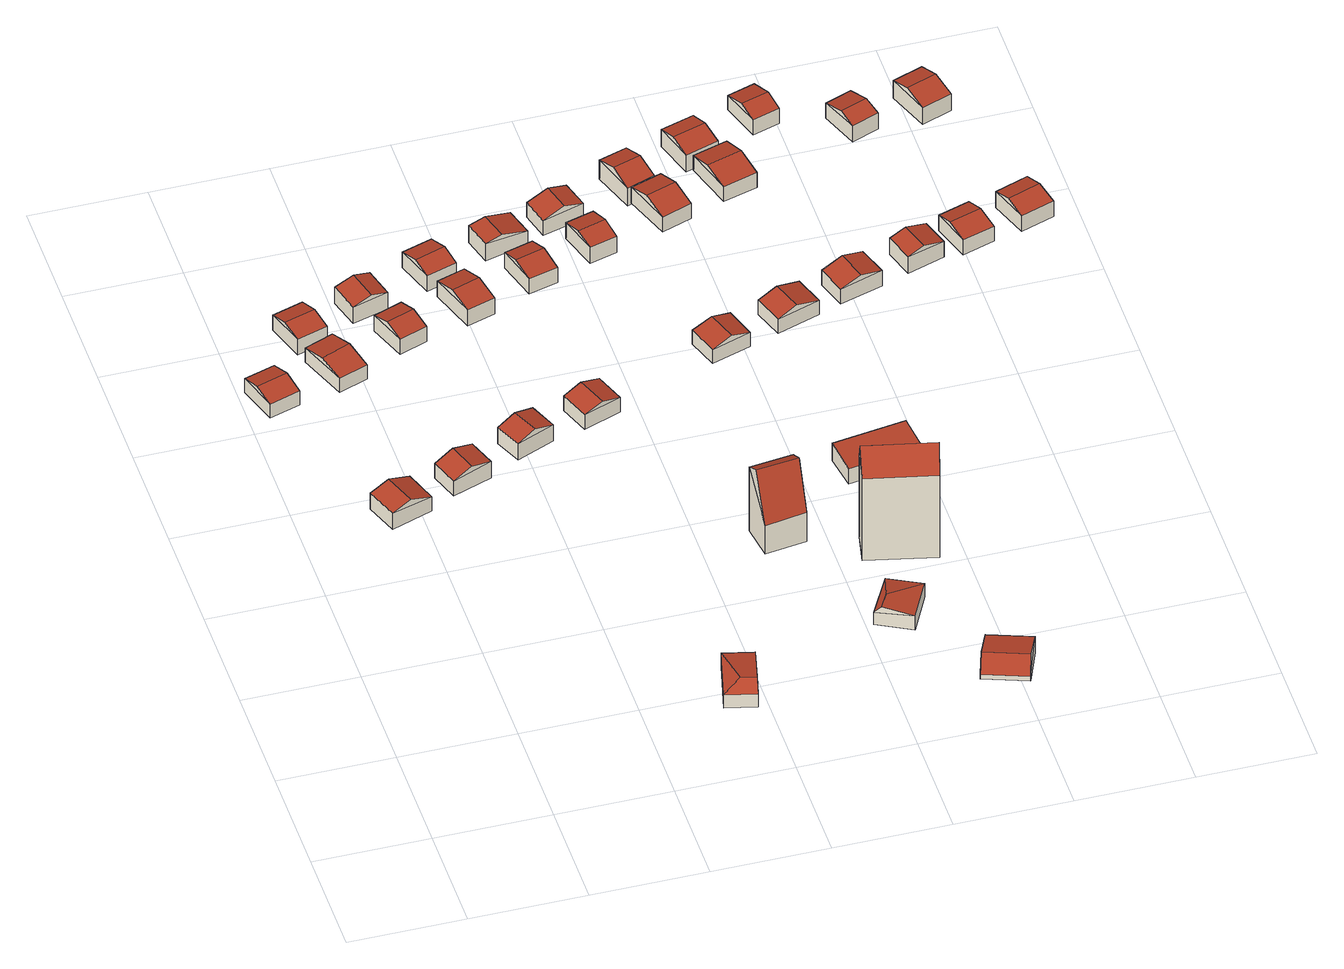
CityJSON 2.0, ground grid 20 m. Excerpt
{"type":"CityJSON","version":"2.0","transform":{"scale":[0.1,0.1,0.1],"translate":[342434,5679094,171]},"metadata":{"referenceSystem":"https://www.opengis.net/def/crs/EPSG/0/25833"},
"CityObjects":{
"building1":{"type":"Building","attributes":{"Dachtyp_tdc":"tdcGableRoof","Gemeindeschluessel":14729160,"Dachneigung":16.23,"QualitaetDacherkennung":89,"Geometrietyp2DReferenz":"3000","function":"31001_9998","roofType":"3100","measuredHeight":4.05},"geometry":[{"type":"MultiSurface","lod":"2","boundaries":[[[0,1,2,3]],[[1,4,5,2]],[[4,6,7,5]],[[6,0,3,7]],[[4,1,8]],[[0,6,9]],[[1,0,9,8]],[[6,4,8,9]],[[3,2,5,7]]],"semantics":{"surfaces":[{"type":"WallSurface"},{"type":"RoofSurface"},{"type":"GroundSurface"}],"values":[0,0,0,0,0,0,1,1,2]}}]},
"building2":{"type":"Building","attributes":{"Dachtyp_tdc":"tdcGableRoof","Gemeindeschluessel":14729160,"Dachneigung":20.51,"QualitaetDacherkennung":85,"Geometrietyp2DReferenz":"3000","function":"31001_9998","roofType":"3100","measuredHeight":4.46},"geometry":[{"type":"MultiSurface","lod":"2","boundaries":[[[10,11,12,13]],[[11,14,15,12]],[[14,16,17,15]],[[16,10,13,17]],[[14,11,18]],[[10,16,19]],[[11,10,19,18]],[[16,14,18,19]],[[13,12,15,17]]],"semantics":{"surfaces":[{"type":"WallSurface"},{"type":"RoofSurface"},{"type":"GroundSurface"}],"values":[0,0,0,0,0,0,1,1,2]}}]},
"building3":{"type":"Building","attributes":{"Dachtyp_tdc":"tdcGableRoof","Gemeindeschluessel":14729160,"Dachneigung":15.82,"QualitaetDacherkennung":88,"Geometrietyp2DReferenz":"3000","function":"31001_9998","roofType":"3100","measuredHeight":4.19},"geometry":[{"type":"MultiSurface","lod":"2","boundaries":[[[20,21,22,23]],[[21,24,25,22]],[[24,26,27,25]],[[26,20,23,27]],[[24,21,28]],[[20,26,29]],[[21,20,29,28]],[[26,24,28,29]],[[23,22,25,27]]],"semantics":{"surfaces":[{"type":"WallSurface"},{"type":"RoofSurface"},{"type":"GroundSurface"}],"values":[0,0,0,0,0,0,1,1,2]}}]},
"building4":{"type":"Building","attributes":{"Dachtyp_tdc":"tdcGableRoof","Gemeindeschluessel":14729160,"Dachneigung":14.04,"QualitaetDacherkennung":81,"Geometrietyp2DReferenz":"3000","function":"31001_9998","roofType":"3100","measuredHeight":4.12},"geometry":[{"type":"MultiSurface","lod":"2","boundaries":[[[30,31,32,33]],[[31,34,35,32]],[[34,36,37,35]],[[36,30,33,37]],[[34,31,38]],[[30,36,39]],[[31,30,39,38]],[[36,34,38,39]],[[33,32,35,37]]],"semantics":{"surfaces":[{"type":"WallSurface"},{"type":"RoofSurface"},{"type":"GroundSurface"}],"values":[0,0,0,0,0,0,1,1,2]}}]},
"building5":{"type":"Building","attributes":{"Dachtyp_tdc":"tdcGableRoof","Gemeindeschluessel":14729160,"Dachneigung":15.92,"QualitaetDacherkennung":84,"Geometrietyp2DReferenz":"3000","function":"31001_9998","roofType":"3100","measuredHeight":4.56},"geometry":[{"type":"MultiSurface","lod":"2","boundaries":[[[40,41,42,43]],[[41,44,45,42]],[[44,46,47,45]],[[46,40,43,47]],[[44,41,48]],[[40,46,49]],[[41,40,49,48]],[[46,44,48,49]],[[43,42,45,47]]],"semantics":{"surfaces":[{"type":"WallSurface"},{"type":"RoofSurface"},{"type":"GroundSurface"}],"values":[0,0,0,0,0,0,1,1,2]}}]},
"building6":{"type":"Building","attributes":{"Dachtyp_tdc":"tdcHipAndGableRoof","Gemeindeschluessel":14729160,"Dachneigung":10.28,"QualitaetDacherkennung":28,"Geometrietyp2DReferenz":"3000","function":"31001_9998","roofType":"5000","measuredHeight":4.26},"geometry":[{"type":"MultiSurface","lod":"2","boundaries":[[[50,51,52,53]],[[51,54,55,52]],[[54,56,57,55]],[[56,50,53,57]],[[54,51,58]],[[50,56,59]],[[51,50,59,58]],[[56,54,58,59]],[[53,52,55,57]]],"semantics":{"surfaces":[{"type":"WallSurface"},{"type":"RoofSurface"},{"type":"GroundSurface"}],"values":[0,0,0,0,1,0,1,1,2]}}]},
"building7":{"type":"Building","attributes":{"Dachtyp_tdc":"tdcGableRoof","Gemeindeschluessel":14729160,"Dachneigung":16.95,"QualitaetDacherkennung":79,"Geometrietyp2DReferenz":"3000","function":"31001_9998","roofType":"3100","measuredHeight":4.41},"geometry":[{"type":"MultiSurface","lod":"2","boundaries":[[[60,61,62,63]],[[61,64,65,62]],[[64,66,67,65]],[[66,60,63,67]],[[64,61,68]],[[60,66,69]],[[61,60,69,68]],[[66,64,68,69]],[[63,62,65,67]]],"semantics":{"surfaces":[{"type":"WallSurface"},{"type":"RoofSurface"},{"type":"GroundSurface"}],"values":[0,0,0,0,0,0,1,1,2]}}]},
"building8":{"type":"Building","attributes":{"Dachtyp_tdc":"tdcGableRoof","Gemeindeschluessel":14729160,"Dachneigung":16.45,"QualitaetDacherkennung":92,"Geometrietyp2DReferenz":"3000","function":"31001_9998","roofType":"3100","measuredHeight":4.28},"geometry":[{"type":"MultiSurface","lod":"2","boundaries":[[[70,71,72,73]],[[71,74,75,72]],[[74,76,77,75]],[[76,70,73,77]],[[74,71,78]],[[70,76,79]],[[71,70,79,78]],[[76,74,78,79]],[[73,72,75,77]]],"semantics":{"surfaces":[{"type":"WallSurface"},{"type":"RoofSurface"},{"type":"GroundSurface"}],"values":[0,0,0,0,0,0,1,1,2]}}]},
"building9":{"type":"Building","attributes":{"Dachtyp_tdc":"tdcGableRoof","Gemeindeschluessel":14729160,"Dachneigung":16.2,"QualitaetDacherkennung":84,"Geometrietyp2DReferenz":"3000","function":"31001_9998","roofType":"3100","measuredHeight":4.43},"geometry":[{"type":"MultiSurface","lod":"2","boundaries":[[[80,81,82,83]],[[81,84,85,82]],[[84,86,87,85]],[[86,80,83,87]],[[84,81,88]],[[80,86,89]],[[81,80,89,88]],[[86,84,88,89]],[[83,82,85,87]]],"semantics":{"surfaces":[{"type":"WallSurface"},{"type":"RoofSurface"},{"type":"GroundSurface"}],"values":[0,0,0,0,0,0,1,1,2]}}]},
"building10":{"type":"Building","attributes":{"Dachtyp_tdc":"tdcGableRoof","Gemeindeschluessel":14729160,"Dachneigung":16.16,"QualitaetDacherkennung":78,"Geometrietyp2DReferenz":"3000","function":"31001_9998","roofType":"3100","measuredHeight":4.31},"geometry":[{"type":"MultiSurface","lod":"2","boundaries":[[[90,91,92,93]],[[91,94,95,92]],[[94,96,97,95]],[[96,90,93,97]],[[94,91,98]],[[90,96,99]],[[91,90,99,98]],[[96,94,98,99]],[[93,92,95,97]]],"semantics":{"surfaces":[{"type":"WallSurface"},{"type":"RoofSurface"},{"type":"GroundSurface"}],"values":[0,0,0,0,0,0,1,1,2]}}]},
"building11":{"type":"Building","attributes":{"Dachtyp_tdc":"tdcGableRoof","Gemeindeschluessel":14729160,"Dachneigung":16.1,"QualitaetDacherkennung":74,"Geometrietyp2DReferenz":"3000","function":"31001_9998","roofType":"3100","measuredHeight":4.63},"geometry":[{"type":"MultiSurface","lod":"2","boundaries":[[[100,101,102,103]],[[101,104,105,102]],[[104,106,107,105]],[[106,100,103,107]],[[104,101,108]],[[100,106,109]],[[101,100,109,108]],[[106,104,108,109]],[[103,102,105,107]]],"semantics":{"surfaces":[{"type":"WallSurface"},{"type":"RoofSurface"},{"type":"GroundSurface"}],"values":[0,0,0,0,0,0,1,1,2]}}]},
"building12":{"type":"Building","attributes":{"Dachtyp_tdc":"tdcGableRoof","Gemeindeschluessel":14729160,"Dachneigung":16.13,"QualitaetDacherkennung":91,"Geometrietyp2DReferenz":"3000","function":"31001_9998","roofType":"3100","measuredHeight":4.2},"geometry":[{"type":"MultiSurface","lod":"2","boundaries":[[[110,111,112,113]],[[111,114,115,112]],[[114,116,117,115]],[[116,110,113,117]],[[114,111,118]],[[110,116,119]],[[111,110,119,118]],[[116,114,118,119]],[[113,112,115,117]]],"semantics":{"surfaces":[{"type":"WallSurface"},{"type":"RoofSurface"},{"type":"GroundSurface"}],"values":[0,0,0,0,0,0,1,1,2]}}]},
"building13":{"type":"Building","attributes":{"Dachtyp_tdc":"tdcGableRoof","Gemeindeschluessel":14729160,"Dachneigung":69.4,"QualitaetDacherkennung":6,"Geometrietyp2DReferenz":"3000","function":"31001_9998","roofType":"3100","measuredHeight":15.02},"geometry":[{"type":"MultiSurface","lod":"2","boundaries":[[[120,121,122,123]],[[121,124,125,122]],[[124,126,127,125]],[[126,120,123,127]],[[124,121,128]],[[120,126,129]],[[121,120,129,128]],[[126,124,128,129]],[[123,122,125,127]]],"semantics":{"surfaces":[{"type":"WallSurface"},{"type":"RoofSurface"},{"type":"GroundSurface"}],"values":[0,0,0,0,0,0,1,1,2]}}]},
"building14":{"type":"Building","attributes":{"Dachtyp_tdc":"tdcGableRoof","Gemeindeschluessel":14729160,"Dachneigung":16.46,"QualitaetDacherkennung":86,"Geometrietyp2DReferenz":"3000","function":"31001_9998","roofType":"3100","measuredHeight":4.36},"geometry":[{"type":"MultiSurface","lod":"2","boundaries":[[[130,131,132,133]],[[131,134,135,132]],[[134,136,137,135]],[[136,130,133,137]],[[134,131,138]],[[130,136,139]],[[131,130,139,138]],[[136,134,138,139]],[[133,132,135,137]]],"semantics":{"surfaces":[{"type":"WallSurface"},{"type":"RoofSurface"},{"type":"GroundSurface"}],"values":[0,0,0,0,0,0,1,1,2]}}]},
"building15":{"type":"Building","attributes":{"Dachtyp_tdc":"tdcGableRoof","Gemeindeschluessel":14729160,"Dachneigung":16.87,"QualitaetDacherkennung":75,"Geometrietyp2DReferenz":"3000","function":"31001_9998","roofType":"3100","measuredHeight":4.18},"geometry":[{"type":"MultiSurface","lod":"2","boundaries":[[[140,141,142,143]],[[141,144,145,142]],[[144,146,147,145]],[[146,140,143,147]],[[144,141,148]],[[140,146,149]],[[141,140,149,148]],[[146,144,148,149]],[[143,142,145,147]]],"semantics":{"surfaces":[{"type":"WallSurface"},{"type":"RoofSurface"},{"type":"GroundSurface"}],"values":[0,0,0,0,0,0,1,1,2]}}]},
"building16":{"type":"Building","attributes":{"Dachtyp_tdc":"tdcHipAndGableRoof","Gemeindeschluessel":14729160,"Dachneigung":10.35,"QualitaetDacherkennung":32,"Geometrietyp2DReferenz":"3000","function":"31001_9998","roofType":"5000","measuredHeight":3.89},"geometry":[{"type":"MultiSurface","lod":"2","boundaries":[[[150,151,152,153]],[[151,154,155,152]],[[154,156,157,155]],[[151,150,158]],[[156,154,159]],[[150,156,159,158]],[[154,151,158,159]],[[157,153,152,155]],[[156,150,153,157]]],"semantics":{"surfaces":[{"type":"WallSurface"},{"type":"RoofSurface"},{"type":"GroundSurface"}],"values":[0,0,0,1,0,1,1,2,0]}}]},
"building17":{"type":"Building","attributes":{"Dachtyp_tdc":"tdcGableRoof","Gemeindeschluessel":14729160,"Dachneigung":11.08,"QualitaetDacherkennung":8,"Geometrietyp2DReferenz":"3000","function":"31001_9998","roofType":"3100","measuredHeight":4.43},"geometry":[{"type":"MultiSurface","lod":"2","boundaries":[[[160,161,162,163]],[[161,164,165,162]],[[164,166,167,165]],[[166,160,163,167]],[[164,161,168]],[[160,166,169]],[[161,160,169,168]],[[166,164,168,169]],[[163,162,165,167]]],"semantics":{"surfaces":[{"type":"WallSurface"},{"type":"RoofSurface"},{"type":"GroundSurface"}],"values":[0,0,0,0,0,0,1,1,2]}}]},
"building18":{"type":"Building","attributes":{"Dachtyp_tdc":"tdcFreeFormRoof","Gemeindeschluessel":14729160,"Dachneigung":57.53,"QualitaetDacherkennung":5,"Geometrietyp2DReferenz":"3000","function":"31001_9998","roofType":"5000","measuredHeight":21.77},"geometry":[{"type":"MultiSurface","lod":"2","boundaries":[[[170,171,172,173]],[[171,174,175,172]],[[174,176,177,175]],[[176,170,173,177]],[[178,176,174]],[[179,178,174,171]],[[179,171,170]],[[178,179,170,176]],[[173,172,175,177]]],"semantics":{"surfaces":[{"type":"WallSurface"},{"type":"RoofSurface"},{"type":"GroundSurface"}],"values":[0,0,0,0,0,1,0,1,2]}}]},
"building19":{"type":"Building","attributes":{"Dachtyp_tdc":"tdcGableRoof","Gemeindeschluessel":14729160,"Dachneigung":17.04,"QualitaetDacherkennung":83,"Geometrietyp2DReferenz":"3000","function":"31001_9998","roofType":"3100","measuredHeight":4.31},"geometry":[{"type":"MultiSurface","lod":"2","boundaries":[[[180,181,182,183]],[[181,184,185,182]],[[184,186,187,185]],[[186,180,183,187]],[[184,181,188]],[[180,186,189]],[[181,180,189,188]],[[186,184,188,189]],[[183,182,185,187]]],"semantics":{"surfaces":[{"type":"WallSurface"},{"type":"RoofSurface"},{"type":"GroundSurface"}],"values":[0,0,0,0,0,0,1,1,2]}}]},
"building20":{"type":"Building","attributes":{"Dachtyp_tdc":"tdcGableRoof","Gemeindeschluessel":14729160,"Dachneigung":15.9,"QualitaetDacherkennung":83,"Geometrietyp2DReferenz":"3000","function":"31001_9998","roofType":"3100","measuredHeight":4.39},"geometry":[{"type":"MultiSurface","lod":"2","boundaries":[[[190,191,192,193]],[[191,194,195,192]],[[194,196,197,195]],[[196,190,193,197]],[[194,191,198]],[[190,196,199]],[[191,190,199,198]],[[196,194,198,199]],[[193,192,195,197]]],"semantics":{"surfaces":[{"type":"WallSurface"},{"type":"RoofSurface"},{"type":"GroundSurface"}],"values":[0,0,0,0,0,0,1,1,2]}}]},
"building21":{"type":"Building","attributes":{"Dachtyp_tdc":"tdcGableRoof","Gemeindeschluessel":14729160,"Dachneigung":16.38,"QualitaetDacherkennung":87,"Geometrietyp2DReferenz":"3000","function":"31001_9998","roofType":"3100","measuredHeight":4.05},"geometry":[{"type":"MultiSurface","lod":"2","boundaries":[[[200,201,202,203]],[[201,204,205,202]],[[204,206,207,205]],[[206,200,203,207]],[[204,201,208]],[[200,206,209]],[[201,200,209,208]],[[206,204,208,209]],[[203,202,205,207]]],"semantics":{"surfaces":[{"type":"WallSurface"},{"type":"RoofSurface"},{"type":"GroundSurface"}],"values":[0,0,0,0,0,0,1,1,2]}}]},
"building22":{"type":"Building","attributes":{"Dachtyp_tdc":"tdcPolyFlatRoof","Gemeindeschluessel":14729160,"Dachneigung":4.58,"QualitaetDacherkennung":67,"Geometrietyp2DReferenz":"3000","function":"31001_9998","roofType":"2100","measuredHeight":3.69},"geometry":[{"type":"MultiSurface","lod":"2","boundaries":[[[210,211,212,213]],[[211,214,215,212]],[[214,216,217,215]],[[216,210,213,217]],[[216,214,211,210]],[[213,212,215,217]]],"semantics":{"surfaces":[{"type":"WallSurface"},{"type":"RoofSurface"},{"type":"GroundSurface"}],"values":[0,0,0,0,1,2]}}]},
"building23":{"type":"Building","attributes":{"Dachtyp_tdc":"tdcGableRoof","Gemeindeschluessel":14729160,"Dachneigung":21.32,"QualitaetDacherkennung":77,"Geometrietyp2DReferenz":"3000","function":"31001_9998","roofType":"3100","measuredHeight":5.18},"geometry":[{"type":"MultiSurface","lod":"2","boundaries":[[[218,219,220,221]],[[219,222,223,220]],[[222,224,225,223]],[[224,218,221,225]],[[222,219,226]],[[218,224,227]],[[219,218,227,226]],[[224,222,226,227]],[[221,220,223,225]]],"semantics":{"surfaces":[{"type":"WallSurface"},{"type":"RoofSurface"},{"type":"GroundSurface"}],"values":[0,0,0,0,0,0,1,1,2]}}]},
"building24":{"type":"Building","attributes":{"Dachtyp_tdc":"tdcGableRoof","Gemeindeschluessel":14729160,"Dachneigung":17.86,"QualitaetDacherkennung":79,"Geometrietyp2DReferenz":"3000","function":"31001_9998","roofType":"3100","measuredHeight":4.55},"geometry":[{"type":"MultiSurface","lod":"2","boundaries":[[[228,229,230,231]],[[229,232,233,230]],[[232,234,235,233]],[[234,228,231,235]],[[232,229,236]],[[228,234,237]],[[229,228,237,236]],[[234,232,236,237]],[[231,230,233,235]]],"semantics":{"surfaces":[{"type":"WallSurface"},{"type":"RoofSurface"},{"type":"GroundSurface"}],"values":[0,0,0,0,0,0,1,1,2]}}]},
"building25":{"type":"Building","attributes":{"Dachtyp_tdc":"tdcGableRoof","Gemeindeschluessel":14729160,"Dachneigung":16.15,"QualitaetDacherkennung":70,"Geometrietyp2DReferenz":"3000","function":"31001_9998","roofType":"3100","measuredHeight":4.2},"geometry":[{"type":"MultiSurface","lod":"2","boundaries":[[[238,239,240,241]],[[239,242,243,240]],[[242,244,245,243]],[[244,238,241,245]],[[242,239,246]],[[238,244,247]],[[239,238,247,246]],[[244,242,246,247]],[[241,240,243,245]]],"semantics":{"surfaces":[{"type":"WallSurface"},{"type":"RoofSurface"},{"type":"GroundSurface"}],"values":[0,0,0,0,0,0,1,1,2]}}]},
"building26":{"type":"Building","attributes":{"Dachtyp_tdc":"tdcGableRoof","Gemeindeschluessel":14729160,"Dachneigung":15.88,"QualitaetDacherkennung":86,"Geometrietyp2DReferenz":"3000","function":"31001_9998","roofType":"3100","measuredHeight":4.63},"geometry":[{"type":"MultiSurface","lod":"2","boundaries":[[[248,249,250,251]],[[249,252,253,250]],[[252,254,255,253]],[[254,248,251,255]],[[252,249,256]],[[248,254,257]],[[249,248,257,256]],[[254,252,256,257]],[[251,250,253,255]]],"semantics":{"surfaces":[{"type":"WallSurface"},{"type":"RoofSurface"},{"type":"GroundSurface"}],"values":[0,0,0,0,0,0,1,1,2]}}]},
"building27":{"type":"Building","attributes":{"Dachtyp_tdc":"tdcGableRoof","Gemeindeschluessel":14729160,"Dachneigung":15.21,"QualitaetDacherkennung":80,"Geometrietyp2DReferenz":"3000","function":"31001_9998","roofType":"3100","measuredHeight":4.31},"geometry":[{"type":"MultiSurface","lod":"2","boundaries":[[[258,259,260,261]],[[259,262,263,260]],[[262,264,265,263]],[[264,258,261,265]],[[262,259,266]],[[258,264,267]],[[259,258,267,266]],[[264,262,266,267]],[[261,260,263,265]]],"semantics":{"surfaces":[{"type":"WallSurface"},{"type":"RoofSurface"},{"type":"GroundSurface"}],"values":[0,0,0,0,0,0,1,1,2]}}]},
"building28":{"type":"Building","attributes":{"Dachtyp_tdc":"tdcGableRoof","Gemeindeschluessel":14729160,"Dachneigung":16.09,"QualitaetDacherkennung":80,"Geometrietyp2DReferenz":"3000","function":"31001_9998","roofType":"3100","measuredHeight":4.27},"geometry":[{"type":"MultiSurface","lod":"2","boundaries":[[[268,269,270,271]],[[269,272,273,270]],[[272,274,275,273]],[[274,268,271,275]],[[272,269,276]],[[268,274,277]],[[269,268,277,276]],[[274,272,276,277]],[[271,270,273,275]]],"semantics":{"surfaces":[{"type":"WallSurface"},{"type":"RoofSurface"},{"type":"GroundSurface"}],"values":[0,0,0,0,0,0,1,1,2]}}]},
"building29":{"type":"Building","attributes":{"Dachtyp_tdc":"tdcGableRoof","Gemeindeschluessel":14729160,"Dachneigung":15.88,"QualitaetDacherkennung":84,"Geometrietyp2DReferenz":"3000","function":"31001_9998","roofType":"3100","measuredHeight":4.17},"geometry":[{"type":"MultiSurface","lod":"2","boundaries":[[[278,279,280,281]],[[279,282,283,280]],[[282,284,285,283]],[[284,278,281,285]],[[282,279,286]],[[278,284,287]],[[279,278,287,286]],[[284,282,286,287]],[[281,280,283,285]]],"semantics":{"surfaces":[{"type":"WallSurface"},{"type":"RoofSurface"},{"type":"GroundSurface"}],"values":[0,0,0,0,0,0,1,1,2]}}]},
"building30":{"type":"Building","attributes":{"Dachtyp_tdc":"tdcGableRoof","Gemeindeschluessel":14729160,"Dachneigung":15.73,"QualitaetDacherkennung":77,"Geometrietyp2DReferenz":"3000","function":"31001_9998","roofType":"3100","measuredHeight":4.43},"geometry":[{"type":"MultiSurface","lod":"2","boundaries":[[[288,289,290,291]],[[289,292,293,290]],[[292,294,295,293]],[[294,288,291,295]],[[292,289,296]],[[288,294,297]],[[289,288,297,296]],[[294,292,296,297]],[[291,290,293,295]]],"semantics":{"surfaces":[{"type":"WallSurface"},{"type":"RoofSurface"},{"type":"GroundSurface"}],"values":[0,0,0,0,0,0,1,1,2]}}]},
"building31":{"type":"Building","attributes":{"Dachtyp_tdc":"tdcGableRoof","Gemeindeschluessel":14729160,"Dachneigung":15.77,"QualitaetDacherkennung":87,"Geometrietyp2DReferenz":"3000","function":"31001_9998","roofType":"3100","measuredHeight":4.14},"geometry":[{"type":"MultiSurface","lod":"2","boundaries":[[[298,299,300,301]],[[299,302,303,300]],[[302,304,305,303]],[[304,298,301,305]],[[302,299,306]],[[298,304,307]],[[299,298,307,306]],[[304,302,306,307]],[[301,300,303,305]]],"semantics":{"surfaces":[{"type":"WallSurface"},{"type":"RoofSurface"},{"type":"GroundSurface"}],"values":[0,0,0,0,0,0,1,1,2]}}]},
"building32":{"type":"Building","attributes":{"Dachtyp_tdc":"tdcGableRoof","Gemeindeschluessel":14729160,"Dachneigung":15.75,"QualitaetDacherkennung":86,"Geometrietyp2DReferenz":"3000","function":"31001_9998","roofType":"3100","measuredHeight":4.29},"geometry":[{"type":"MultiSurface","lod":"2","boundaries":[[[308,309,310,311]],[[309,312,313,310]],[[312,314,315,313]],[[314,308,311,315]],[[312,309,316]],[[308,314,317]],[[309,308,317,316]],[[314,312,316,317]],[[311,310,313,315]]],"semantics":{"surfaces":[{"type":"WallSurface"},{"type":"RoofSurface"},{"type":"GroundSurface"}],"values":[0,0,0,0,0,0,1,1,2]}}]},
"building33":{"type":"Building","attributes":{"Dachtyp_tdc":"tdcGableRoof","Gemeindeschluessel":14729160,"Dachneigung":16.38,"QualitaetDacherkennung":87,"Geometrietyp2DReferenz":"3000","function":"31001_9998","roofType":"3100","measuredHeight":4.33},"geometry":[{"type":"MultiSurface","lod":"2","boundaries":[[[318,319,320,321]],[[319,322,323,320]],[[322,324,325,323]],[[324,318,321,325]],[[322,319,326]],[[318,324,327]],[[319,318,327,326]],[[324,322,326,327]],[[321,320,323,325]]],"semantics":{"surfaces":[{"type":"WallSurface"},{"type":"RoofSurface"},{"type":"GroundSurface"}],"values":[0,0,0,0,0,0,1,1,2]}}]},
"building34":{"type":"Building","attributes":{"Dachtyp_tdc":"tdcGableRoof","Gemeindeschluessel":14729160,"Dachneigung":16.25,"QualitaetDacherkennung":91,"Geometrietyp2DReferenz":"3000","function":"31001_9998","roofType":"3100","measuredHeight":4.73},"geometry":[{"type":"MultiSurface","lod":"2","boundaries":[[[328,329,330,331]],[[329,332,333,330]],[[332,334,335,333]],[[334,328,331,335]],[[332,329,336]],[[328,334,337]],[[329,328,337,336]],[[334,332,336,337]],[[331,330,333,335]]],"semantics":{"surfaces":[{"type":"WallSurface"},{"type":"RoofSurface"},{"type":"GroundSurface"}],"values":[0,0,0,0,0,0,1,1,2]}}]}
},
"vertices":[
[85,1036,41],[31,1019,41],[31,1019,12],[85,1036,12],[9,1088,42],[9,1088,12],[63,1105,42],[63,1105,12],[20,1054,52],[74,1071,52],
[194,790,44],[214,733,44],[214,733,14],[194,790,14],[142,708,48],[142,708,14],[122,765,48],[122,765,14],[176,720,59],[156,777,59],
[169,1169,43],[115,1152,43],[115,1152,11],[169,1169,11],[94,1220,42],[94,1220,11],[148,1237,42],[148,1237,11],[104,1186,53],[158,1203,53],
[121,1130,43],[172,1150,43],[172,1150,13],[121,1130,13],[204,1064,43],[204,1064,13],[153,1045,43],[153,1045,13],[188,1108,54],[137,1088,54],
[255,751,51],[238,800,51],[238,800,20],[255,751,20],[307,824,55],[307,824,20],[324,775,55],[324,775,20],[271,812,65],[288,762,65],
[570,112,68],[517,125,68],[517,125,41],[570,112,41],[541,220,70],[541,220,41],[593,207,70],[593,207,41],[549,142,83],[575,135,83],
[268,1268,48],[282,1214,48],[282,1214,13],[268,1268,13],[220,1197,47],[220,1197,13],[205,1251,47],[205,1251,13],[253,1206,57],[239,1260,57],
[318,1117,50],[269,1099,50],[269,1099,18],[318,1117,18],[245,1165,51],[245,1165,18],[295,1183,51],[295,1183,18],[257,1133,61],[306,1151,61],
[421,873,61],[441,825,61],[441,825,27],[421,873,27],[375,797,61],[375,797,27],[355,844,61],[355,844,27],[407,811,72],[387,858,72],
[406,1251,48],[353,1234,48],[353,1234,15],[406,1251,15],[331,1300,48],[331,1300,15],[384,1317,48],[384,1317,15],[343,1265,58],[396,1283,58],
[439,1148,54],[390,1132,54],[390,1132,20],[439,1148,20],[363,1213,53],[363,1213,20],[412,1229,53],[412,1229,20],[377,1172,66],[425,1189,66],
[493,827,67],[474,880,67],[474,880,36],[493,827,36],[540,904,67],[540,904,36],[559,851,67],[559,851,36],[506,892,78],[526,838,78],
[739,416,150],[668,406,148],[668,406,89],[739,416,89],[659,466,224],[659,466,89],[734,475,224],[734,475,89],[663,440,239],[736,449,239],
[555,1191,53],[504,1177,53],[504,1177,21],[555,1191,21],[484,1247,54],[484,1247,21],[534,1261,54],[534,1261,21],[493,1214,64],[544,1229,64],
[523,1348,43],[537,1298,43],[537,1298,15],[523,1348,15],[462,1278,51],[462,1278,15],[449,1328,51],[449,1328,15],[492,1286,57],[478,1335,57],
[825,268,116],[881,237,118],[881,237,89],[825,268,89],[845,166,118],[845,166,89],[785,197,114],[785,197,89],[812,219,128],[797,191,128],
[988,6,91],[913,33,91],[913,33,82],[988,6,82],[939,95,116],[939,95,82],[1014,69,116],[1014,69,82],[918,45,127],[993,19,127],
[942,364,273],[927,309,273],[927,309,100],[942,364,100],[807,336,273],[807,336,100],[818,391,273],[818,391,100],[812,364,318],[934,337,318],
[567,1312,45],[554,1361,45],[554,1361,14],[567,1312,14],[625,1381,47],[625,1381,14],[639,1332,47],[639,1332,14],[592,1372,57],[605,1323,57],
[597,1287,55],[646,1301,55],[646,1301,21],[597,1287,21],[665,1233,55],[665,1233,21],[617,1219,55],[617,1219,21],[656,1266,65],[607,1252,65],
[729,911,74],[711,965,74],[711,965,45],[729,911,45],[780,987,75],[780,987,45],[797,933,75],[797,933,45],[746,976,85],[764,923,85],
[844,539,111],[835,600,116],[835,600,79],[844,539,79],[962,619,116],[962,619,79],[971,558,111],[971,558,79],
[690,1416,54],[739,1432,54],[739,1432,14],[690,1416,14],[764,1359,51],[764,1359,14],[715,1342,51],[715,1342,14],[751,1395,66],[703,1379,66],
[798,1267,62],[745,1248,62],[745,1248,31],[798,1267,31],[717,1329,64],[717,1329,31],[771,1347,64],[771,1347,31],[731,1290,76],[784,1308,76],
[848,948,77],[830,1001,77],[830,1001,47],[848,948,47],[905,1026,77],[905,1026,47],[923,973,77],[923,973,47],[864,1012,89],[882,960,89],
[882,1404,56],[824,1386,56],[824,1386,21],[882,1404,21],[803,1455,57],[803,1455,21],[861,1473,57],[861,1473,21],[813,1422,67],[871,1440,67],
[832,1372,66],[892,1390,66],[892,1390,35],[832,1372,35],[917,1304,66],[917,1304,35],[857,1286,66],[857,1286,35],[904,1349,78],[844,1331,78],
[963,989,77],[947,1041,77],[947,1041,46],[963,989,46],[1021,1065,78],[1021,1065,46],[1038,1012,78],[1038,1012,46],[984,1053,89],[1000,1000,89],
[927,1503,57],[975,1518,57],[975,1518,27],[927,1503,27],[996,1448,59],[996,1448,27],[949,1434,59],[949,1434,27],[987,1480,69],[939,1465,69],
[1137,1104,75],[1152,1054,75],[1152,1054,42],[1137,1104,42],[1087,1033,77],[1087,1033,42],[1071,1084,77],[1071,1084,42],[1116,1042,86],[1100,1093,86],
[1240,1072,70],[1184,1054,70],[1184,1054,39],[1240,1072,39],[1163,1121,71],[1163,1121,39],[1218,1139,71],[1218,1139,39],[1173,1090,81],[1228,1107,81],
[1072,1446,53],[1118,1464,53],[1118,1464,22],[1072,1446,22],[1144,1397,56],[1144,1397,22],[1097,1379,56],[1097,1379,22],[1133,1426,65],[1086,1408,65],
[1349,1110,64],[1291,1090,64],[1291,1090,31],[1349,1110,31],[1267,1156,65],[1267,1156,31],[1325,1177,65],[1325,1177,31],[1279,1124,75],[1336,1144,75],
[1274,1430,36],[1221,1410,36],[1221,1410,1],[1274,1430,1],[1194,1484,38],[1194,1484,1],[1247,1503,38],[1247,1503,1],[1207,1450,48],[1260,1469,48]
]}
